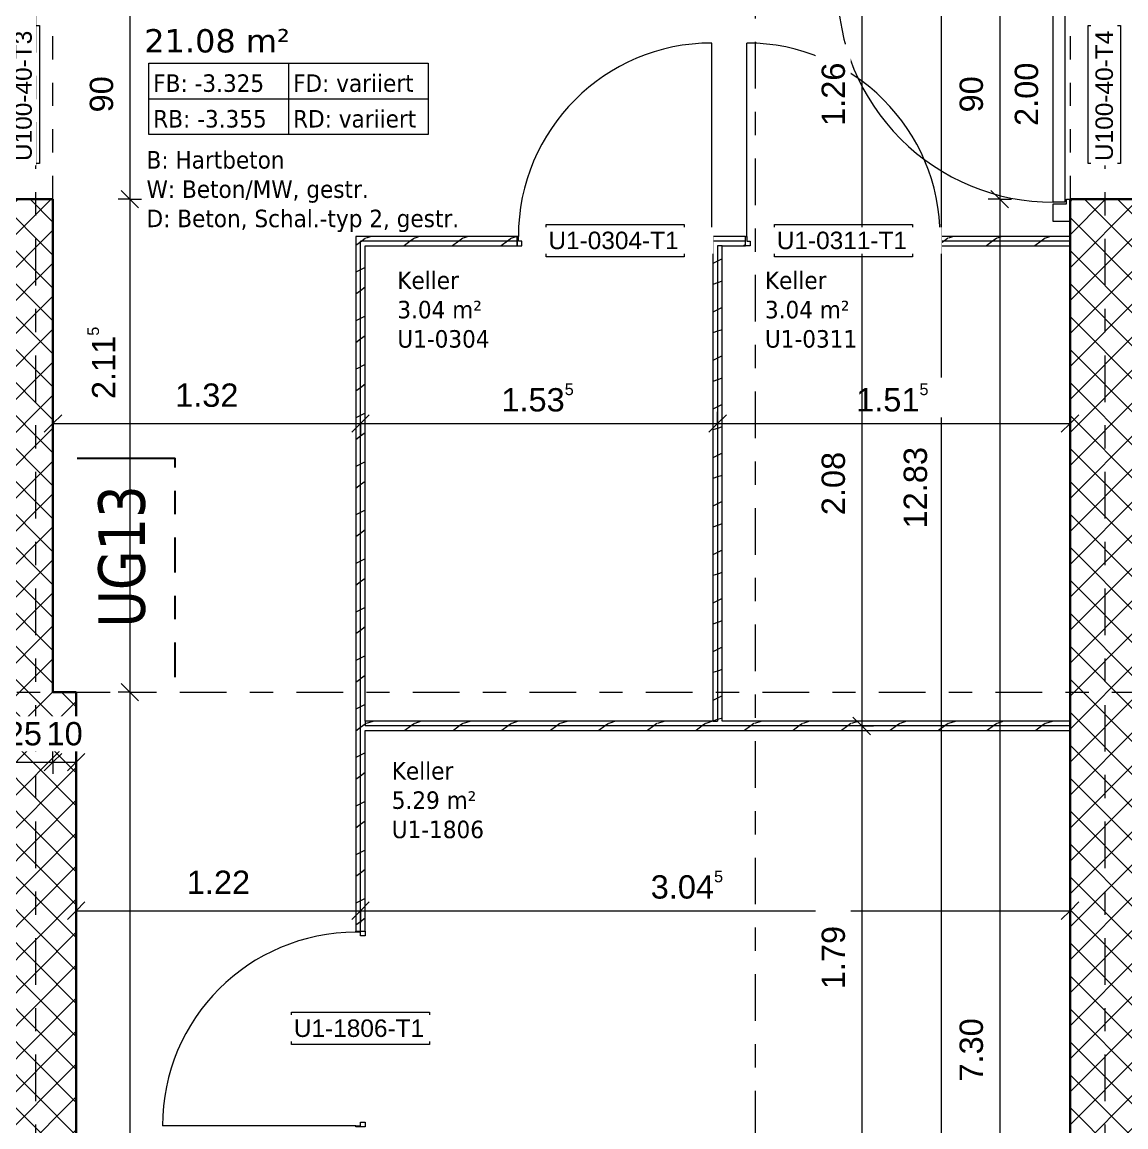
# Model space of a CAD drawing. Header units: metres. Extents: x -86 to 44, y -23 to 39.
# Drawn here: x -3.685 to 1.052, y 21.592 to 26.332 of the extents above; entities that cross this region are included whole.
import ezdxf

# ---------------------------------------------------------------- set-up
doc = ezdxf.new("R2010")
doc.units = ezdxf.units.M
for name, pattern in [('_Rasterlinie_', [0.375, 0.2, -0.05, 0.075, -0.05]), ('_Schnittlinie_', [0.3, 0.15, -0.05, 0.05, -0.05]), ('Strich Punkt fein', [0.2, 0.1, -0.05, 0, -0.05]), ('Strichpunkt - Weit', [0.5, 0.2, -0.15, 0, -0.15])]:
    doc.linetypes.add(name, pattern=pattern)
for name, color, linetype, lineweight in [('A-____-____-DIMS', 7, 'Continuous', 5), ('A-____-____-DIMS-50', 7, 'Continuous', 5), ('A-AREA-____-IDEN', 7, 'Continuous', 5), ('A-DOOR-____-IDEN', 7, 'Continuous', 5), ('A-DOOR-____-OTLN', 7, 'Continuous', 9), ('A-DOOR-FRAM-MCUT', 7, 'Continuous', 9), ('A-DOOR-OPNG-OTLN', 7, 'Continuous', 9), ('A-WALL-____-MCUT', 7, 'Continuous', 35), ('A-WALL-____-PATT', 7, 'Continuous', 35), ('A-WALL-FNSH-MCUT', 7, 'Continuous', 35), ('S-GRID-____-OTLN', 7, 'Continuous', 5)]:
    doc.layers.add(name, color=color, linetype=linetype, lineweight=lineweight)
doc.layers.add('G-____-____-SYMB', color=7, linetype='Strichpunkt - Weit', lineweight=5, true_color=0x008080)
doc.styles.add('Arial_1', font='arial.ttf', dxfattribs={"height": 0.1})
doc.styles.add('Arial_2', font='arial.ttf', dxfattribs={"height": 0.075})
doc.styles.add('Verdana_1', font='verdana.ttf', dxfattribs={"width": 0.8, "height": 0.2})
doc.styles.add('Verdana_2', font='verdana.ttf', dxfattribs={"height": 0.1})
doc.styles.add('Verdana_3', font='verdana.ttf', dxfattribs={"width": 0.9, "height": 0.075})
doc.dimstyles.new('Arial_2_00mm_fein', dxfattribs={"dimscale": 0.3048, "dimtxt": 0.102026, "dimasz": 0.246063, "dimexe": 0.164042, "dimexo": 0.0625, "dimgap": 0.123031, "dimtad": 1, "dimdec": 1, "dimlfac": 100, "dimrnd": 0.5, "dimdsep": 46, "dimtxsty": 'Arial_1', "dimblk1": 'OBLIQUE', "dimblk2": 'OBLIQUE', "dimsah": 1, "dimcen": 0.09, "dimazin": 0, "dimtfac": 1, "dimtdec": 4, "dimtix": 1, "dimtmove": 0, "dimatfit": 3, "dimfxl": 0.164042, "dimfxlon": 1, "dimtvp": 1, "dimtfill": 1, "dimtolj": 1, "dimtzin": 0, "dimarcsym": 2})
doc.dimstyles.new('Arial_2_00mm_fein_2', dxfattribs={"dimscale": 0.3048, "dimtxt": 0.102026, "dimasz": 0.246063, "dimexe": 0.164042, "dimexo": 0.0625, "dimgap": 0.123031, "dimtad": 1, "dimrnd": 0.005, "dimzin": 0, "dimdsep": 46, "dimtxsty": 'Arial_1', "dimblk1": 'OBLIQUE', "dimblk2": 'OBLIQUE', "dimsah": 1, "dimcen": 0.09, "dimazin": 0, "dimtfac": 1, "dimtdec": 4, "dimtix": 1, "dimtmove": 0, "dimatfit": 3, "dimfxl": 0.164042, "dimfxlon": 1, "dimtvp": 1, "dimtfill": 1, "dimtolj": 1, "dimtzin": 0, "dimarcsym": 2})
doc.dimstyles.new('SUB_Rohbau_fein', dxfattribs={"dimscale": 0.3048, "dimtxt": 0.102026, "dimasz": 0.246063, "dimexe": 0.164042, "dimexo": 0.0625, "dimgap": 0.123031, "dimtad": 1, "dimdec": 1, "dimlfac": 100, "dimrnd": 0.5, "dimdsep": 46, "dimtxsty": 'Arial_1', "dimblk1": 'OBLIQUE', "dimblk2": 'OBLIQUE', "dimsah": 1, "dimcen": 0.09, "dimazin": 0, "dimtfac": 1, "dimtdec": 4, "dimtix": 1, "dimtmove": 0, "dimatfit": 3, "dimfxl": 0.164042, "dimfxlon": 1, "dimtvp": 1, "dimtfill": 1, "dimtolj": 1, "dimtzin": 0, "dimarcsym": 2})
doc.dimstyles.new('SUB_Rohbau_fein_1', dxfattribs={"dimscale": 0.3048, "dimtxt": 0.102026, "dimasz": 0.246063, "dimexe": 0.164042, "dimexo": 0.0625, "dimgap": 0.123031, "dimtad": 1, "dimrnd": 0.005, "dimzin": 0, "dimdsep": 46, "dimtxsty": 'Arial_1', "dimblk1": 'OBLIQUE', "dimblk2": 'OBLIQUE', "dimsah": 1, "dimcen": 0.09, "dimazin": 0, "dimtfac": 1, "dimtdec": 4, "dimtix": 1, "dimtmove": 0, "dimatfit": 3, "dimfxl": 0.164042, "dimfxlon": 1, "dimtvp": 1, "dimtfill": 1, "dimtolj": 1, "dimtzin": 0, "dimarcsym": 2})
doc.dimstyles.new('SUB_Rohbau_fein_2', dxfattribs={"dimscale": 0.3048, "dimtxt": 0.102026, "dimasz": 0.246063, "dimexe": 0.164042, "dimexo": 0.0625, "dimgap": 0.123031, "dimtad": 1, "dimrnd": 0.005, "dimzin": 0, "dimdsep": 46, "dimtxsty": 'Arial_1', "dimblk1": 'OBLIQUE', "dimblk2": 'OBLIQUE', "dimsah": 1, "dimcen": 0.09, "dimazin": 0, "dimtfac": 1, "dimtdec": 4, "dimtix": 1, "dimtmove": 2, "dimatfit": 3, "dimfxl": 0.164042, "dimfxlon": 1, "dimtvp": 1, "dimtfill": 1, "dimtolj": 1, "dimtzin": 0, "dimarcsym": 2})
doc.dimstyles.new('SUB_Rohbau_fein_9', dxfattribs={"dimscale": 0.3048, "dimtxt": 0.102026, "dimasz": 0.246063, "dimexe": 0.164042, "dimexo": 0.0625, "dimgap": 0.123031, "dimtad": 1, "dimrnd": 0.005, "dimzin": 0, "dimdsep": 46, "dimtxsty": 'Arial_1', "dimblk1": 'OBLIQUE', "dimblk2": 'OBLIQUE', "dimsah": 1, "dimcen": 0.09, "dimazin": 0, "dimtfac": 1, "dimtdec": 4, "dimtix": 1, "dimtmove": 0, "dimatfit": 3, "dimfxl": 0.164042, "dimfxlon": 1, "dimtvp": 1, "dimtfill": 1, "dimtolj": 1, "dimtzin": 0, "dimarcsym": 2})
pattern_1 = [(45, (0, 0), (-0.07071068, 0.07071068), []), (135, (0, 0), (-0.07071068, -0.07071068), [])]
pattern_2 = [(216.87, (0.0833, 0.20825), (0.624749256, 0.416501116), [0.10412, -0.93712]), (206.565, (0.20825, 0.14578), (-0.20825414, -0.2082493), [0.23283, -0.23283]), (198.435, (0.20825, 0.04165), (-0.41650024, -0.20824584), [0.13171, -0.52684])]

# ---------------------------------------------------------------- blocks, each defined once
blk = doc.blocks.new('TU DF 1 - Rahmenstock - stumpf einschlagend - 800x1900 Kellerabteil-41621821--01_UG_OK_FFB_AF')
at = {"layer": 'A-DOOR-FRAM-MCUT', "color": 253, "true_color": 0x999999}
for p, q in [((-0.42, 0.02), (-0.4, 0.02)), ((-0.42, -0.02), (-0.42, 0.02)), ((-0.4, 0.02), (-0.4, 0)), ((0.4, 0.02), (0.42, 0.02)), ((0.4, 0), (0.4, 0.02)), ((0.42, 0.02), (0.42, -0.02)), ((-0.415, -0.02), (-0.42, -0.02)), ((-0.415, 0), (-0.415, -0.02)), ((-0.4, 0), (-0.415, 0)), ((0.415, 0), (0.4, 0)), ((0.415, -0.02), (0.415, 0)), ((0.42, -0.02), (0.415, -0.02))]:
    blk.add_line(p, q, dxfattribs=at)
at = {"layer": 'A-DOOR-OPNG-OTLN', "color": 253, "true_color": 0x999999}
blk.add_line((0.415, -0.02), (0.415, -0.85), dxfattribs=at)
blk.add_arc((0.415, -0.02), 0.83, 180, 270, dxfattribs=at)
blk = doc.blocks.new('TU DF 1 - Rahmenstock - stumpf einschlagend - 800x1900 Kellerabteil-V77--01_UG_OK_FFB_AF')
at = {"layer": 'A-DOOR-FRAM-MCUT', "color": 253, "true_color": 0x999999}
for p, q in [((-0.415, 0.02), (-0.42, 0.02)), ((-0.42, 0.02), (-0.42, -0.02)), ((-0.415, 0), (-0.415, 0.02)), ((-0.4, 0), (-0.415, 0)), ((-0.4, -0.02), (-0.4, 0)), ((0.415, 0), (0.4, 0)), ((0.4, 0), (0.4, -0.02)), ((0.42, 0.02), (0.415, 0.02)), ((0.415, 0.02), (0.415, 0)), ((0.42, -0.02), (0.42, 0.02)), ((-0.42, -0.02), (-0.4, -0.02)), ((0.4, -0.02), (0.42, -0.02))]:
    blk.add_line(p, q, dxfattribs=at)
at = {"layer": 'A-DOOR-OPNG-OTLN', "color": 253, "true_color": 0x999999}
blk.add_line((0.415, 0.02), (0.415, 0.85), dxfattribs=at)
blk.add_arc((0.415, 0.02), 0.83, 90, 180, dxfattribs=at)
blk = doc.blocks.new('StA_TU_HBR_1HDF - n_B_90x200-42359773--01_UG_OK_FFB_AF')
at = {"layer": 'A-DOOR-____-OTLN', "linetype": 'Strich Punkt fein'}
for p, q in [((0.45, 0.125), (-0.45, 0.125)), ((-0.45, -0.125), (0.45, -0.125))]:
    blk.add_line(p, q, dxfattribs=at)
at = {"layer": 'A-DOOR-____-OTLN'}
for p, q in [((-0.463, -0.197), (-0.463, -0.147)), ((-0.463, -0.147), (0.463, -0.147)), ((0.463, -0.147), (0.463, -0.197)), ((0.463, -0.197), (-0.463, -0.197))]:
    blk.add_line(p, q, dxfattribs=at)
at = {"layer": 'A-DOOR-FRAM-MCUT'}
for p, q in [((-0.545, -0.125), (-0.45, -0.125)), ((-0.545, -0.197), (-0.545, -0.125)), ((-0.47, -0.14), (-0.47, -0.197)), ((-0.45, -0.14), (-0.47, -0.14)), ((-0.45, -0.125), (-0.45, -0.14)), ((0.45, -0.125), (0.545, -0.125)), ((0.45, -0.14), (0.45, -0.125)), ((0.47, -0.14), (0.45, -0.14)), ((0.47, -0.197), (0.47, -0.14)), ((0.545, -0.125), (0.545, -0.197)), ((-0.47, -0.197), (-0.545, -0.197)), ((0.545, -0.197), (0.47, -0.197))]:
    blk.add_line(p, q, dxfattribs=at)
at = {"layer": 'A-DOOR-OPNG-OTLN'}
blk.add_line((-0.463, -1.123), (-0.463, -0.197), dxfattribs=at)
blk.add_arc((-0.463, -0.197), 0.926, 270, 0, dxfattribs=at)
blk = doc.blocks.new('StA_TU_HBR_1HDF - n_B_90x200-42359774--01_UG_OK_FFB_AF')
at = {"layer": 'A-DOOR-____-OTLN', "linetype": 'Strich Punkt fein'}
for p, q in [((0.45, 0.15), (-0.45, 0.15)), ((-0.45, -0.15), (0.45, -0.15))]:
    blk.add_line(p, q, dxfattribs=at)
at = {"layer": 'A-DOOR-____-OTLN'}
for p, q in [((-0.463, -0.222), (-0.463, -0.172)), ((-0.463, -0.172), (0.463, -0.172)), ((0.463, -0.172), (0.463, -0.222)), ((0.463, -0.222), (-0.463, -0.222))]:
    blk.add_line(p, q, dxfattribs=at)
at = {"layer": 'A-DOOR-FRAM-MCUT'}
for p, q in [((-0.545, -0.15), (-0.45, -0.15)), ((-0.545, -0.222), (-0.545, -0.15)), ((-0.47, -0.165), (-0.47, -0.222)), ((-0.45, -0.165), (-0.47, -0.165)), ((-0.45, -0.15), (-0.45, -0.165)), ((0.45, -0.15), (0.545, -0.15)), ((0.45, -0.165), (0.45, -0.15)), ((0.47, -0.165), (0.45, -0.165)), ((0.47, -0.222), (0.47, -0.165)), ((0.545, -0.15), (0.545, -0.222)), ((-0.47, -0.222), (-0.545, -0.222)), ((0.545, -0.222), (0.47, -0.222))]:
    blk.add_line(p, q, dxfattribs=at)
at = {"layer": 'A-DOOR-OPNG-OTLN'}
blk.add_line((-0.463, -1.148), (-0.463, -0.222), dxfattribs=at)
blk.add_arc((-0.463, -0.222), 0.926, 270, 0, dxfattribs=at)
blk = doc.blocks.new('Beschriftung_Räume-SUB - OK_varriert-31033571--01_UG_OK_FFB_AF')
at = {"layer": 'A-AREA-____-IDEN'}
for p, q in [((0, -0.01263), (0.024, -0.01263)), ((0, -0.018752), (0, -0.01263)), ((0.012, -0.01263), (0.012, -0.018752)), ((0.024, -0.01263), (0.024, -0.018752)), ((0, -0.015691), (0.024, -0.015691)), ((0.024, -0.018752), (0, -0.018752))]:
    blk.add_line(p, q, dxfattribs=at)
blk = doc.blocks.new('Schnitt - Name _Anfang-23756349--01_UG_OK_FFB_AF')
at = {"layer": 'G-____-____-SYMB', "color": 1, "linetype": 'Continuous', "lineweight": 30, "true_color": 0xff0000}
blk.add_line((0, 0.008426), (0, 0), dxfattribs=at)
blk = doc.blocks.new('DIMBLOCK288--01_UG_OK_FFB_AF')
at = {"layer": 'A-____-____-DIMS-50'}
for p, q in [((-3.803, 23.1566), (-3.803, 23.2066)), ((-3.803, 23.1566), (-3.7655, 23.1941)), ((-3.553, 23.1566), (-3.553, 23.2066)), ((-3.553, 23.1566), (-3.5155, 23.1941)), ((-3.803, 23.1566), (-3.8405, 23.1191)), ((-3.803, 23.1566), (-3.553, 23.1566)), ((-3.803, 23.1566), (-3.803, 23.1066)), ((-3.553, 23.1566), (-3.5905, 23.1191)), ((-3.553, 23.1566), (-3.553, 23.1066))]:
    blk.add_line(p, q, dxfattribs=at)
at = {"layer": 'A-____-____-DIMS-50', "color": 0, "insert": (-3.7556, 23.3286), "char_height": 0.1, "width": 0.186088, "attachment_point": 1, "line_spacing_factor": 0.941778, "style": 'Arial_1', "bg_fill": 3, "box_fill_scale": 1.25, "bg_fill_color": 256, "bg_fill_true_color": 13158600, "bg_fill_transparency": 0}
blk.add_mtext('25', dxfattribs=at)
blk = doc.blocks.new('_Oblique')
at = {"color": 0, "linetype": 'ByBlock', "lineweight": -2}
blk.add_line((-0.5, -0.5), (0.5, 0.5), dxfattribs=at)
blk = doc.blocks.new('DIMBLOCK289--01_UG_OK_FFB_AF')
at = {"layer": 'A-____-____-DIMS-50'}
for p, q in [((-3.553, 23.1566), (-3.553, 23.2066)), ((-3.553, 23.1566), (-3.5155, 23.1941)), ((-3.453, 23.1566), (-3.453, 23.2066)), ((-3.453, 23.1566), (-3.4155, 23.1941)), ((-3.553, 23.1566), (-3.5905, 23.1191)), ((-3.553, 23.1566), (-3.453, 23.1566)), ((-3.553, 23.1566), (-3.553, 23.1066)), ((-3.453, 23.1566), (-3.4905, 23.1191)), ((-3.453, 23.1566), (-3.453, 23.1066))]:
    blk.add_line(p, q, dxfattribs=at)
at = {"layer": 'A-____-____-DIMS-50', "color": 0, "insert": (-3.5806, 23.3286), "char_height": 0.1, "width": 0.186088, "attachment_point": 1, "line_spacing_factor": 0.941778, "style": 'Arial_1', "bg_fill": 3, "box_fill_scale": 1.25, "bg_fill_color": 256, "bg_fill_true_color": 13158600, "bg_fill_transparency": 0}
blk.add_mtext('10', dxfattribs=at)
blk = doc.blocks.new('DIMBLOCK301--01_UG_OK_FFB_AF')
at = {"layer": 'A-____-____-DIMS-50'}
for p, q in [((-3.223, 26.4716), (-3.2605, 26.5091)), ((-3.223, 26.4716), (-3.273, 26.4716)), ((-3.223, 26.4716), (-3.223, 25.5716)), ((-3.223, 26.4716), (-3.1855, 26.4341)), ((-3.223, 26.4716), (-3.173, 26.4716)), ((-3.223, 25.5716), (-3.2605, 25.6091)), ((-3.223, 25.5716), (-3.273, 25.5716)), ((-3.223, 25.5716), (-3.1855, 25.5341)), ((-3.223, 25.5716), (-3.173, 25.5716))]:
    blk.add_line(p, q, dxfattribs=at)
at = {"layer": 'A-____-____-DIMS-50', "color": 0, "insert": (-3.395, 25.944), "char_height": 0.1, "width": 0.186088, "attachment_point": 1, "rotation": 90, "line_spacing_factor": 0.941778, "style": 'Arial_1', "bg_fill": 3, "box_fill_scale": 1.25, "bg_fill_color": 256, "bg_fill_true_color": 13158600, "bg_fill_transparency": 0}
blk.add_mtext('90', dxfattribs=at)
blk = doc.blocks.new('DIMBLOCK302--01_UG_OK_FFB_AF')
at = {"layer": 'A-____-____-DIMS-50'}
for p, q in [((-3.223, 25.5716), (-3.2605, 25.6091)), ((-3.223, 25.5716), (-3.273, 25.5716)), ((-3.223, 25.5716), (-3.223, 23.4566)), ((-3.223, 25.5716), (-3.1855, 25.5341)), ((-3.223, 25.5716), (-3.173, 25.5716)), ((-3.223, 23.4566), (-3.2605, 23.4941)), ((-3.223, 23.4566), (-3.273, 23.4566)), ((-3.223, 23.4566), (-3.1855, 23.4191)), ((-3.223, 23.4566), (-3.173, 23.4566))]:
    blk.add_line(p, q, dxfattribs=at)
at = {"layer": 'A-____-____-DIMS-50', "color": 0, "insert": (-3.4053, 24.714), "char_height": 0.1, "width": 0.388091, "attachment_point": 1, "rotation": 90, "line_spacing_factor": 0.941778, "style": 'Arial_1', "bg_fill": 3, "box_fill_scale": 1.25, "bg_fill_color": 256, "bg_fill_true_color": 13158600, "bg_fill_transparency": 0}
blk.add_mtext('2.11\\A2\\H0.5x;\\S5^  ;\\H2x;', dxfattribs=at)
blk = doc.blocks.new('DIMBLOCK303--01_UG_OK_FFB_AF')
at = {"layer": 'A-____-____-DIMS-50'}
for p, q in [((-3.223, 23.4566), (-3.2605, 23.4941)), ((-3.223, 23.4566), (-3.273, 23.4566)), ((-3.223, 23.4566), (-3.223, 18.2716)), ((-3.223, 23.4566), (-3.1855, 23.4191)), ((-3.223, 23.4566), (-3.173, 23.4566)), ((-3.223, 18.2716), (-3.2605, 18.3091)), ((-3.223, 18.2716), (-3.273, 18.2716)), ((-3.223, 18.2716), (-3.1855, 18.2341)), ((-3.223, 18.2716), (-3.173, 18.2716))]:
    blk.add_line(p, q, dxfattribs=at)
at = {"layer": 'A-____-____-DIMS-50', "color": 0, "insert": (-3.395, 20.7024), "char_height": 0.1, "width": 0.388091, "attachment_point": 1, "rotation": 90, "line_spacing_factor": 0.941778, "style": 'Arial_1', "bg_fill": 3, "box_fill_scale": 1.25, "bg_fill_color": 256, "bg_fill_true_color": 13158600, "bg_fill_transparency": 0}
blk.add_mtext('5.18\\A2\\H0.5x;\\S5^  ;\\H2x;', dxfattribs=at)
blk = doc.blocks.new('DIMBLOCK308--01_UG_OK_FFB_AF')
at = {"layer": 'A-____-____-DIMS-50'}
for p, q in [((0.5102, 26.4716), (0.4727, 26.5091)), ((0.5102, 26.4716), (0.4602, 26.4716)), ((0.5102, 26.4716), (0.5102, 25.5716)), ((0.5102, 26.4716), (0.5477, 26.4341)), ((0.5102, 26.4716), (0.5602, 26.4716)), ((0.5102, 25.5716), (0.4727, 25.6091)), ((0.5102, 25.5716), (0.4602, 25.5716)), ((0.5102, 25.5716), (0.5477, 25.5341)), ((0.5102, 25.5716), (0.5602, 25.5716))]:
    blk.add_line(p, q, dxfattribs=at)
at = {"layer": 'A-____-____-DIMS-50', "color": 0, "char_height": 0.1, "attachment_point": 1, "rotation": 90, "line_spacing_factor": 0.941778, "style": 'Arial_1', "bg_fill": 3, "box_fill_scale": 1.25, "bg_fill_color": 256, "bg_fill_true_color": 13158600, "bg_fill_transparency": 0}
for s, insert, width in [('2.00', (0.5748, 25.8859), 0.325653), ('90', (0.3382, 25.944), 0.186088)]:
    blk.add_mtext(s, dxfattribs=dict(at, insert=insert, width=width))
blk = doc.blocks.new('DIMBLOCK309--01_UG_OK_FFB_AF')
at = {"layer": 'A-____-____-DIMS-50'}
for p, q in [((0.5102, 25.5716), (0.4727, 25.6091)), ((0.5102, 25.5716), (0.4602, 25.5716)), ((0.5102, 25.5716), (0.5102, 18.2716)), ((0.5102, 25.5716), (0.5477, 25.5341)), ((0.5102, 25.5716), (0.5602, 25.5716)), ((0.5102, 18.2716), (0.4727, 18.3091)), ((0.5102, 18.2716), (0.4602, 18.2716)), ((0.5102, 18.2716), (0.5477, 18.2341)), ((0.5102, 18.2716), (0.5602, 18.2716))]:
    blk.add_line(p, q, dxfattribs=at)
at = {"layer": 'A-____-____-DIMS-50', "color": 0, "insert": (0.3382, 21.7859), "char_height": 0.1, "width": 0.325653, "attachment_point": 1, "rotation": 90, "line_spacing_factor": 0.941778, "style": 'Arial_1', "bg_fill": 3, "box_fill_scale": 1.25, "bg_fill_color": 256, "bg_fill_true_color": 13158600, "bg_fill_transparency": 0}
blk.add_mtext('7.30', dxfattribs=at)
blk = doc.blocks.new('DIMBLOCK310--01_UG_OK_FFB_AF')
at = {"layer": 'A-____-____-DIMS-50'}
for p, q in [((0.2602, 31.1016), (0.2102, 31.1016)), ((0.2602, 31.1016), (0.2227, 31.1391)), ((0.2602, 18.2716), (0.2602, 31.1016)), ((0.2602, 31.1016), (0.2977, 31.0641)), ((0.2602, 31.1016), (0.3102, 31.1016)), ((0.2602, 18.2716), (0.2227, 18.3091)), ((0.2602, 18.2716), (0.2102, 18.2716)), ((0.2602, 18.2716), (0.2977, 18.2341)), ((0.2602, 18.2716), (0.3102, 18.2716))]:
    blk.add_line(p, q, dxfattribs=at)
at = {"layer": 'A-____-____-DIMS-50', "color": 0, "insert": (0.0982, 24.1591), "char_height": 0.1, "width": 0.418697, "attachment_point": 1, "rotation": 90, "line_spacing_factor": 0.941778, "style": 'Arial_1', "bg_fill": 3, "box_fill_scale": 1.25, "bg_fill_color": 256, "bg_fill_true_color": 13158600, "bg_fill_transparency": 0}
blk.add_mtext('12.83', dxfattribs=at)
blk = doc.blocks.new('DIMBLOCK1647--01_UG_OK_FFB_AF')
at = {"layer": 'A-____-____-DIMS-50'}
for p, q in [((-3.453, 22.5191), (-3.453, 22.5691)), ((-2.233, 22.5191), (-2.233, 22.5691)), ((-3.453, 22.5191), (-3.4905, 22.4816)), ((-3.453, 22.5191), (-3.4155, 22.5566)), ((-3.453, 22.5191), (-2.233, 22.5191)), ((-3.453, 22.5191), (-3.453, 22.4691)), ((-2.233, 22.5191), (-2.2705, 22.4816)), ((-2.233, 22.5191), (-2.1955, 22.5566)), ((-2.233, 22.5191), (-2.233, 22.4691))]:
    blk.add_line(p, q, dxfattribs=at)
at = {"layer": 'A-____-____-DIMS-50', "color": 0, "insert": (-2.9787, 22.6911), "char_height": 0.1, "width": 0.325653, "attachment_point": 1, "line_spacing_factor": 0.941778, "style": 'Arial_1', "bg_fill": 3, "box_fill_scale": 1.25, "bg_fill_color": 256, "bg_fill_true_color": 13158600, "bg_fill_transparency": 0}
blk.add_mtext('1.22', dxfattribs=at)
blk = doc.blocks.new('DIMBLOCK1648--01_UG_OK_FFB_AF')
at = {"layer": 'A-____-____-DIMS-50'}
for p, q in [((-2.233, 22.5191), (-2.233, 22.5691)), ((0.812, 22.5191), (0.812, 22.5691)), ((-2.233, 22.5191), (-2.2705, 22.4816)), ((-2.233, 22.5191), (-2.1955, 22.5566)), ((-2.233, 22.5191), (0.812, 22.5191)), ((-2.233, 22.5191), (-2.233, 22.4691)), ((0.812, 22.5191), (0.7745, 22.4816)), ((0.812, 22.5191), (0.8495, 22.5566)), ((0.812, 22.5191), (0.812, 22.4691))]:
    blk.add_line(p, q, dxfattribs=at)
at = {"layer": 'A-____-____-DIMS-50', "color": 0, "insert": (-0.9876, 22.6911), "char_height": 0.1, "width": 0.388091, "attachment_point": 1, "line_spacing_factor": 0.941778, "style": 'Arial_1', "bg_fill": 3, "box_fill_scale": 1.25, "bg_fill_color": 256, "bg_fill_true_color": 13158600, "bg_fill_transparency": 0}
blk.add_mtext('3.04\\A2\\H0.5x;\\S5^  ;\\H2x;', dxfattribs=at)
blk = doc.blocks.new('DIMBLOCK1655--01_UG_OK_FFB_AF')
at = {"layer": 'A-____-____-DIMS-50'}
for p, q in [((-3.553, 24.6091), (-3.553, 24.6591)), ((-2.233, 24.6091), (-2.233, 24.6591)), ((-3.553, 24.6091), (-3.5905, 24.5716)), ((-3.553, 24.6091), (-3.5155, 24.6466)), ((-3.553, 24.6091), (-2.233, 24.6091)), ((-3.553, 24.6091), (-3.553, 24.5591)), ((-2.233, 24.6091), (-2.2705, 24.5716)), ((-2.233, 24.6091), (-2.1955, 24.6466)), ((-2.233, 24.6091), (-2.233, 24.5591))]:
    blk.add_line(p, q, dxfattribs=at)
at = {"layer": 'A-____-____-DIMS-50', "color": 0, "insert": (-3.0287, 24.7811), "char_height": 0.1, "width": 0.325653, "attachment_point": 1, "line_spacing_factor": 0.941778, "style": 'Arial_1', "bg_fill": 3, "box_fill_scale": 1.25, "bg_fill_color": 256, "bg_fill_true_color": 13158600, "bg_fill_transparency": 0}
blk.add_mtext('1.32', dxfattribs=at)
blk = doc.blocks.new('DIMBLOCK1656--01_UG_OK_FFB_AF')
at = {"layer": 'A-____-____-DIMS-50'}
for p, q in [((-2.233, 24.6091), (-2.233, 24.6591)), ((-0.7005, 24.6091), (-0.7005, 24.6591)), ((-2.233, 24.6091), (-2.2705, 24.5716)), ((-2.233, 24.6091), (-2.1955, 24.6466)), ((-2.233, 24.6091), (-0.7005, 24.6091)), ((-2.233, 24.6091), (-2.233, 24.5591)), ((-0.7005, 24.6091), (-0.738, 24.5716)), ((-0.7005, 24.6091), (-0.663, 24.6466)), ((-0.7005, 24.6091), (-0.7005, 24.5591))]:
    blk.add_line(p, q, dxfattribs=at)
at = {"layer": 'A-____-____-DIMS-50', "color": 0, "insert": (-1.6285, 24.7811), "char_height": 0.1, "width": 0.388091, "attachment_point": 1, "line_spacing_factor": 0.941778, "style": 'Arial_1', "bg_fill": 3, "box_fill_scale": 1.25, "bg_fill_color": 256, "bg_fill_true_color": 13158600, "bg_fill_transparency": 0}
blk.add_mtext('1.53\\A2\\H0.5x;\\S5^  ;\\H2x;', dxfattribs=at)
blk = doc.blocks.new('DIMBLOCK1657--01_UG_OK_FFB_AF')
at = {"layer": 'A-____-____-DIMS-50'}
for p, q in [((-0.7005, 24.6091), (-0.7005, 24.6591)), ((0.812, 24.6091), (0.812, 24.6591)), ((-0.7005, 24.6091), (-0.738, 24.5716)), ((-0.7005, 24.6091), (-0.663, 24.6466)), ((-0.7005, 24.6091), (0.812, 24.6091)), ((-0.7005, 24.6091), (-0.7005, 24.5591)), ((0.812, 24.6091), (0.7745, 24.5716)), ((0.812, 24.6091), (0.8495, 24.6466)), ((0.812, 24.6091), (0.812, 24.5591))]:
    blk.add_line(p, q, dxfattribs=at)
at = {"layer": 'A-____-____-DIMS-50', "color": 0, "insert": (-0.106, 24.7811), "char_height": 0.1, "width": 0.388091, "attachment_point": 1, "line_spacing_factor": 0.941778, "style": 'Arial_1', "bg_fill": 3, "box_fill_scale": 1.25, "bg_fill_color": 256, "bg_fill_true_color": 13158600, "bg_fill_transparency": 0}
blk.add_mtext('1.51\\A2\\H0.5x;\\S5^  ;\\H2x;', dxfattribs=at)
blk = doc.blocks.new('DIMBLOCK1660--01_UG_OK_FFB_AF')
at = {"layer": 'A-____-____-DIMS-50'}
for p, q in [((-0.082, 26.6516), (-0.1195, 26.6891)), ((-0.082, 26.6516), (-0.132, 26.6516)), ((-0.082, 26.6516), (-0.082, 25.3916)), ((-0.082, 26.6516), (-0.0445, 26.6141)), ((-0.082, 26.6516), (-0.032, 26.6516)), ((-0.082, 25.3916), (-0.1195, 25.4291)), ((-0.082, 25.3916), (-0.132, 25.3916)), ((-0.082, 25.3916), (-0.0445, 25.3541)), ((-0.082, 25.3916), (-0.032, 25.3916))]:
    blk.add_line(p, q, dxfattribs=at)
at = {"layer": 'A-____-____-DIMS-50', "color": 0, "insert": (-0.254, 25.8859), "char_height": 0.1, "width": 0.325653, "attachment_point": 1, "rotation": 90, "line_spacing_factor": 0.941778, "style": 'Arial_1', "bg_fill": 3, "box_fill_scale": 1.25, "bg_fill_color": 256, "bg_fill_true_color": 13158600, "bg_fill_transparency": 0}
blk.add_mtext('1.26', dxfattribs=at)
blk = doc.blocks.new('DIMBLOCK1661--01_UG_OK_FFB_AF')
at = {"layer": 'A-____-____-DIMS-50'}
for p, q in [((-0.082, 25.3916), (-0.1195, 25.4291)), ((-0.082, 25.3916), (-0.132, 25.3916)), ((-0.082, 25.3916), (-0.082, 23.3116)), ((-0.082, 25.3916), (-0.0445, 25.3541)), ((-0.082, 25.3916), (-0.032, 25.3916)), ((-0.082, 23.3116), (-0.1195, 23.3491)), ((-0.082, 23.3116), (-0.132, 23.3116)), ((-0.082, 23.3116), (-0.0445, 23.2741)), ((-0.082, 23.3116), (-0.032, 23.3116))]:
    blk.add_line(p, q, dxfattribs=at)
at = {"layer": 'A-____-____-DIMS-50', "color": 0, "insert": (-0.254, 24.2159), "char_height": 0.1, "width": 0.325653, "attachment_point": 1, "rotation": 90, "line_spacing_factor": 0.941778, "style": 'Arial_1', "bg_fill": 3, "box_fill_scale": 1.25, "bg_fill_color": 256, "bg_fill_true_color": 13158600, "bg_fill_transparency": 0}
blk.add_mtext('2.08', dxfattribs=at)
blk = doc.blocks.new('DIMBLOCK1662--01_UG_OK_FFB_AF')
at = {"layer": 'A-____-____-DIMS-50'}
for p, q in [((-0.082, 23.3116), (-0.1195, 23.3491)), ((-0.082, 23.3116), (-0.132, 23.3116)), ((-0.082, 23.3116), (-0.082, 21.5216)), ((-0.082, 23.3116), (-0.0445, 23.2741)), ((-0.082, 23.3116), (-0.032, 23.3116)), ((-0.082, 21.5216), (-0.132, 21.5216)), ((-0.082, 21.5216), (-0.1195, 21.5591)), ((-0.082, 21.5216), (-0.0445, 21.4841)), ((-0.082, 21.5216), (-0.032, 21.5216))]:
    blk.add_line(p, q, dxfattribs=at)
at = {"layer": 'A-____-____-DIMS-50', "color": 0, "insert": (-0.254, 22.182), "char_height": 0.1, "width": 0.325653, "attachment_point": 1, "rotation": 90, "line_spacing_factor": 0.941778, "style": 'Arial_1', "bg_fill": 3, "box_fill_scale": 1.25, "bg_fill_color": 256, "bg_fill_true_color": 13158600, "bg_fill_transparency": 0}
blk.add_mtext('1.79', dxfattribs=at)

msp = doc.modelspace()

# ---------------------------------------------------------------- hatches: boundary and pattern name
at = {"layer": 'A-WALL-____-PATT', "lineweight": 9}
h = msp.add_hatch(dxfattribs=at)
h.set_pattern_fill('FP_1', color=256, style=0, pattern_type=2)
h.set_pattern_definition(pattern_1)
h.paths.add_polyline_path([(0.812, 19.9616), (1.112, 19.9616), (1.112, 25.5716), (0.812, 25.5716), (0.812, 20.0072)])
h.paths.add_polyline_path([(0.812, 26.4716), (1.112, 26.4716), (1.112, 31.1016), (0.812, 31.1016), (0.812, 26.6316)])
h = msp.add_hatch(dxfattribs=at)
h.set_pattern_fill('FP_1', color=256, style=0, pattern_type=2)
h.set_pattern_definition(pattern_1)
h.paths.add_polyline_path([(-3.553, 23.4566), (-3.553, 25.5716), (-3.803, 25.5716), (-3.803, 23.4566)])
h.paths.add_polyline_path([(-3.553, 26.4716), (-3.553, 30.5016), (-3.803, 30.5016), (-3.803, 26.4716), (-3.553, 26.4716)])
at = {"layer": 'A-WALL-____-PATT', "lineweight": 9, "true_color": 0xc3b7ad}
h = msp.add_hatch(dxfattribs=at)
h.set_pattern_fill('FP_4', color=9, style=0, pattern_type=2)
h.set_pattern_definition(pattern_2)
h.paths.add_polyline_path([(0.812, 25.3916), (0.812, 25.4116), (0.2595, 25.4116), (0.2595, 25.3916), (0.79, 25.3916)])
h.paths.add_polyline_path([(-2.213, 25.3916), (-1.5605, 25.3916), (-1.5605, 25.4116), (-2.253, 25.4116), (-2.253, 25.3916), (-2.233, 25.3916)])
h.paths.add_polyline_path([(-0.5805, 25.3916), (-0.5805, 25.4116), (-0.7205, 25.4116), (-0.7205, 25.3916), (-0.6805, 25.3916)])
h = msp.add_hatch(dxfattribs=at)
h.set_pattern_fill('FP_4', color=9, style=0, pattern_type=2)
h.set_pattern_definition(pattern_2)
h.paths.add_polyline_path([(-2.253, 19.7516), (-2.233, 19.7516), (-2.233, 20.6116), (-2.253, 20.6116)])
h.paths.add_polyline_path([(-2.253, 21.4516), (-2.233, 21.4516), (-2.233, 21.5916), (-2.253, 21.5916), (-2.253, 21.5216)])
h.paths.add_polyline_path([(-2.253, 22.4316), (-2.233, 22.4316), (-2.2332, 25.3916), (-2.253, 25.3916), (-2.253, 23.2755)])
h = msp.add_hatch(dxfattribs=at)
h.set_pattern_fill('FP_4', color=9, style=0, pattern_type=2)
h.set_pattern_definition(pattern_2)
h.paths.add_polyline_path([(-0.7005, 25.3716), (-0.5805, 25.3716), (-0.5805, 25.3916), (-0.7205, 25.3916), (-0.7205, 25.3716)])
h.paths.add_polyline_path([(-2.233, 25.3716), (-1.5605, 25.3716), (-1.5605, 25.3916), (-2.233, 25.3916)])
h.paths.add_polyline_path([(0.2595, 25.3716), (0.812, 25.3716), (0.812, 25.3916), (0.2595, 25.3916)])
h = msp.add_hatch(dxfattribs=at)
h.set_pattern_fill('FP_4', color=9, style=0, pattern_type=2)
h.set_pattern_definition(pattern_2)
h.paths.add_polyline_path([(-2.213, 19.7516), (-2.213, 20.6116), (-2.233, 20.6116), (-2.233, 19.7516)])
h.paths.add_polyline_path([(-2.233, 21.4516), (-2.213, 21.4516), (-2.213, 21.5916), (-2.233, 21.5916), (-2.233, 21.5216)])
h.paths.add_polyline_path([(-2.213, 22.4316), (-2.213, 25.3716), (-2.233, 25.3716), (-2.233, 22.4316)])
h = msp.add_hatch(dxfattribs=at)
h.set_pattern_fill('FP_4', color=9, style=0, pattern_type=2)
h.set_pattern_definition(pattern_2)
h.paths.add_polyline_path([(-0.7205, 23.3316), (-0.7005, 23.3316), (-0.7005, 25.3716), (-0.7205, 25.3716), (-0.7205, 24.3499)])
h = msp.add_hatch(dxfattribs=at)
h.set_pattern_fill('FP_4', color=9, style=0, pattern_type=2)
h.set_pattern_definition(pattern_2)
h.paths.add_polyline_path([(-0.7005, 23.3316), (-0.6805, 23.3318), (-0.6805, 25.3716), (-0.7005, 25.3716), (-0.7005, 24.3632)])
at = {"layer": 'A-WALL-____-PATT', "lineweight": 9}
h = msp.add_hatch(dxfattribs=at)
h.set_pattern_fill('FP_1', color=256, style=0, pattern_type=2)
h.set_pattern_definition(pattern_1)
h.paths.add_polyline_path([(-3.803, 18.2716), (-3.453, 18.2716), (-3.453, 23.4566), (-3.803, 23.4566), (-3.803, 18.5532)])
at = {"layer": 'A-WALL-____-PATT', "lineweight": 9, "true_color": 0xc3b7ad}
h = msp.add_hatch(dxfattribs=at)
h.set_pattern_fill('FP_4', color=9, style=0, pattern_type=2)
h.set_pattern_definition(pattern_2)
h.paths.add_polyline_path([(0.4518, 23.3116), (0.812, 23.3116), (0.812, 23.3316), (-2.213, 23.3316), (-2.213, 23.3116), (0.3621, 23.3116)])
h = msp.add_hatch(dxfattribs=at)
h.set_pattern_fill('FP_4', color=9, style=0, pattern_type=2)
h.set_pattern_definition(pattern_2)
h.paths.add_polyline_path([(-0.7559, 23.2916), (0.812, 23.2916), (0.812, 23.3116), (-2.213, 23.3116), (-2.213, 23.2916)])

# ---------------------------------------------------------------- linework, layer by layer
at = {"layer": 'A-DOOR-____-IDEN', "flags": 128}
for points in [[(-3.7498, 25.7255), (-3.7498, 26.3175), (-3.6108, 26.3175), (-3.6108, 25.7255)], [(0.8902, 25.7255), (0.8902, 26.3175), (1.0292, 26.3175), (1.0292, 25.7255)], [(-1.4366, 25.4634), (-0.8446, 25.4634), (-0.8446, 25.3244), (-1.4366, 25.3244)], [(-2.5291, 22.0834), (-1.9371, 22.0834), (-1.9371, 21.9444), (-2.5291, 21.9444)]]:
    msp.add_lwpolyline(points, close=True, dxfattribs=at)
at = {"layer": 'A-WALL-____-MCUT'}
for p, q in [((-3.553, 25.5716), (-3.803, 25.5716)), ((-3.553, 23.4566), (-3.553, 25.5716)), ((1.112, 25.5716), (0.812, 25.5716)), ((0.812, 25.5716), (0.812, 23.3116)), ((-3.453, 23.4566), (-3.553, 23.4566)), ((-3.453, 18.2716), (-3.453, 23.4566)), ((0.812, 23.3116), (0.812, 18.2716))]:
    msp.add_line(p, q, dxfattribs=at)
at = {"layer": 'A-WALL-____-MCUT', "color": 253, "lineweight": 9, "true_color": 0x999999}
for p, q in [((-1.5605, 25.3916), (-2.233, 25.3916)), ((-2.233, 22.4316), (-2.233, 25.3916)), ((-0.5805, 25.3916), (-0.7205, 25.3916)), ((-0.6805, 25.3716), (-0.7005, 25.3716)), ((-0.7005, 25.3716), (-0.7005, 23.3316)), ((0.812, 25.3916), (0.2595, 25.3916)), ((-2.213, 23.3316), (-2.213, 23.3116)), ((-0.7205, 23.3316), (-0.7005, 23.3316)), ((0.812, 23.3116), (-2.213, 23.3116))]:
    msp.add_line(p, q, dxfattribs=at)
at = {"layer": 'A-WALL-FNSH-MCUT', "color": 253, "lineweight": 9, "true_color": 0x999999}
for p, q in [((-1.5605, 25.4116), (-2.253, 25.4116)), ((-2.253, 25.4116), (-2.253, 22.4316)), ((-1.5605, 25.3716), (-1.5605, 25.4116)), ((-0.5805, 25.4116), (-0.7205, 25.4116)), ((-0.7205, 25.4116), (-0.7205, 23.3316)), ((-0.5805, 25.3716), (-0.5805, 25.4116)), ((0.812, 25.4116), (0.2595, 25.4116)), ((0.2595, 25.4116), (0.2595, 25.3716)), ((-2.213, 25.3716), (-1.5605, 25.3716)), ((-2.213, 23.3316), (-2.213, 25.3716)), ((-0.6805, 25.3716), (-0.5805, 25.3716)), ((-0.6805, 23.3316), (-0.6805, 25.3716)), ((0.2595, 25.3716), (0.812, 25.3716)), ((-0.7205, 23.3316), (-2.213, 23.3316)), ((0.812, 23.3316), (-0.6805, 23.3316)), ((-2.213, 22.4316), (-2.213, 23.2916)), ((-2.213, 23.2916), (0.812, 23.2916)), ((-2.253, 22.4316), (-2.213, 22.4316))]:
    msp.add_line(p, q, dxfattribs=at)
at = {"layer": 'G-____-____-SYMB', "color": 1, "linetype": '_Schnittlinie_', "lineweight": 30, "true_color": 0xff0000}
msp.add_line((-3.028, 23.5205), (-3.028, 24.4602), dxfattribs=at)
at = {"layer": 'S-GRID-____-OTLN', "color": 8, "linetype": '_Rasterlinie_', "true_color": 0x808080}
for p, q in [((-3.628, 35.9016), (-3.628, 15.5711)), ((0.962, 35.9016), (0.962, 15.5711)), ((-0.538, -3.9534), (-0.538, 34.9016)), ((-33.508, 23.4566), (28.7515, 23.4566))]:
    msp.add_line(p, q, dxfattribs=at)

# ---------------------------------------------------------------- block references
at = {"layer": 'A-AREA-____-IDEN', "xscale": 49.99999999999998, "yscale": 49.99999999999998, "zscale": 49.99999999999998}
msp.add_blockref('Beschriftung_Räume-SUB - OK_varriert-31033571--01_UG_OK_FFB_AF', (-3.142, 26.7868), dxfattribs=at)
at = {"layer": 'A-DOOR-____-OTLN', "rotation": 269.9999999999999}
for name, p in [('StA_TU_HBR_1HDF - n_B_90x200-42359773--01_UG_OK_FFB_AF', (-3.678, 26.0216)), ('StA_TU_HBR_1HDF - n_B_90x200-42359774--01_UG_OK_FFB_AF', (0.962, 26.0216))]:
    msp.add_blockref(name, p, dxfattribs=at)
at = {"layer": 'A-DOOR-____-OTLN', "color": 253, "true_color": 0x999999}
msp.add_blockref('TU DF 1 - Rahmenstock - stumpf einschlagend - 800x1900 Kellerabteil-V77--01_UG_OK_FFB_AF', (-1.1405, 25.3916), dxfattribs=at)
for p, rotation in [((-0.1605, 25.3916), 180), ((-2.233, 22.0116), 270.0000000000001)]:
    msp.add_blockref('TU DF 1 - Rahmenstock - stumpf einschlagend - 800x1900 Kellerabteil-41621821--01_UG_OK_FFB_AF', p, dxfattribs=dict(at, rotation=rotation))
at = {"layer": 'G-____-____-SYMB', "color": 1, "linetype": 'Continuous', "lineweight": 30, "true_color": 0xff0000, "extrusion": (0, 0, -1), "xscale": 49.99999999999998, "yscale": 49.99999999999998, "zscale": 49.99999999999998, "rotation": 270.0000000000002}
msp.add_blockref('Schnitt - Name _Anfang-23756349--01_UG_OK_FFB_AF', (3.028, 24.4602), dxfattribs=at)

# ---------------------------------------------------------------- texts
at = {"layer": 'A-AREA-____-IDEN', "attachment_point": 1}
for s, insert, char_height, width, style in [('21.08 m²', (-3.1612, 26.3014), 0.1, 0.817721, 'Verdana_2'), ('FB: -3.325', (-3.1225, 26.1073), 0.075, 0.624114, 'Verdana_3'), ('FD: variiert', (-2.5225, 26.1073), 0.075, 0.667405, 'Verdana_3'), ('RB: -3.355', (-3.1225, 25.9543), 0.075, 0.638544, 'Verdana_3'), ('RD: variiert', (-2.5225, 25.9543), 0.075, 0.681835, 'Verdana_3'), ('B: Hartbeton', (-3.1513, 25.7781), 0.075, 0.753987, 'Verdana_3'), ('W: Beton/MW, gestr.', (-3.1513, 25.6524), 0.075, 1.237405, 'Verdana_3'), ('D: Beton, Schal.-typ 2, gestr.', (-3.1513, 25.5267), 0.075, 1.73886, 'Verdana_3')]:
    msp.add_mtext(s, dxfattribs=dict(at, insert=insert, char_height=char_height, width=width, style=style))
at = {"layer": 'A-AREA-____-IDEN', "color": 8, "true_color": 0x808080, "char_height": 0.075, "attachment_point": 1, "style": 'Verdana_3'}
for s, insert, width in [('Keller', (-2.075, 25.2613), 0.331899), ('Keller', (-0.4973, 25.2613), 0.331899), ('3.04 m²', (-2.075, 25.1356), 0.472595), ('3.04 m²', (-0.4973, 25.1356), 0.472595), ('U1-0304', (-2.075, 25.01), 0.497848), ('U1-0311', (-0.4973, 25.01), 0.497848), ('Keller', (-2.0989, 23.1568), 0.331899), ('5.29 m²', (-2.0989, 23.0311), 0.472595), ('U1-1806', (-2.0989, 22.9054), 0.497848)]:
    msp.add_mtext(s, dxfattribs=dict(at, insert=insert, width=width))
at = {"layer": 'G-____-____-SYMB', "color": 1, "linetype": 'Continuous', "true_color": 0xff0000, "insert": (-3.3585, 23.734), "char_height": 0.2, "width": 0.740759, "attachment_point": 1, "rotation": 90, "style": 'Verdana_1'}
msp.add_mtext('UG13', dxfattribs=at)

# ---------------------------------------------------------------- next in the draw order: texts
at = {"layer": 'A-DOOR-____-IDEN', "char_height": 0.075, "width": 0.689451, "attachment_point": 1, "rotation": 90, "style": 'Arial_2', "bg_fill": 3, "box_fill_scale": 1.25, "bg_fill_color": 256, "bg_fill_true_color": 13158600, "bg_fill_transparency": 0}
for s, insert in [('U100-40-T3', (-3.7189, 25.7355)), ('U100-40-T4', (0.9211, 25.7355))]:
    msp.add_mtext(s, dxfattribs=dict(at, insert=insert))
at = {"layer": 'A-DOOR-____-IDEN', "char_height": 0.075, "width": 0.689451, "attachment_point": 1, "style": 'Arial_2', "bg_fill": 3, "box_fill_scale": 1.25, "bg_fill_color": 256, "bg_fill_true_color": 13158600, "bg_fill_transparency": 0}
for s, insert in [('U1-0304-T1', (-1.4266, 25.4325)), ('U1-1806-T1', (-2.5191, 22.0525))]:
    msp.add_mtext(s, dxfattribs=dict(at, insert=insert))

# ---------------------------------------------------------------- next in the draw order: dimensions: what is measured, and where the dimension line sits
at = {"layer": 'A-____-____-DIMS'}
for base, p1, p2, dimstyle, override, picture, middle in [((-0.082, 25.3916), (-0.032, 26.6516), (-0.032, 25.3916), 'SUB_Rohbau_fein_9', {"dimpost": '<>', "dimfxl": 1.26}, 'DIMBLOCK1660--01_UG_OK_FFB_AF', (-0.1705, 26.0216)), ((-3.223, 25.5716), (-3.173, 26.4716), (-3.173, 25.5716), 'SUB_Rohbau_fein', {"dimpost": '<>', "dimfxl": 0.9}, 'DIMBLOCK301--01_UG_OK_FFB_AF', (-3.3116, 26.0216))]:
    dim = msp.add_linear_dim(base=base, p1=p1, p2=p2, angle=90, dimstyle=dimstyle, override=override, dxfattribs=at)
    dim.commit()
    dim.dimension.update_dxf_attribs({"geometry": picture, "text_midpoint": middle})
dim = msp.add_linear_dim(base=(0.5102, 25.5716), p1=(0.5602, 26.4716), p2=(0.5602, 25.5716), angle=90, text='<>\\X2.00', dimstyle='Arial_2_00mm_fein', override={"dimpost": '<>', "dimfxl": 0.9}, dxfattribs=at)
dim.commit()
dim.dimension.update_dxf_attribs({"geometry": 'DIMBLOCK308--01_UG_OK_FFB_AF', "text_midpoint": (0.5102, 26.0216)})
dim = msp.add_linear_dim(base=(-3.553, 23.1566), p1=(-3.803, 23.2066), p2=(-3.553, 23.2066), dimstyle='SUB_Rohbau_fein', override={"dimpost": '<>', "dimfxl": 0.25}, dxfattribs=at)
dim.commit()
dim.dimension.update_dxf_attribs({"geometry": 'DIMBLOCK288--01_UG_OK_FFB_AF', "text_midpoint": (-3.678, 23.2451)})

# ---------------------------------------------------------------- next in the draw order: dimensions: what is measured, and where the dimension line sits
dim = msp.add_linear_dim(base=(-3.223, 23.4566), p1=(-3.173, 25.5716), p2=(-3.273, 23.4566), angle=90, text='\\A1;2.11\\Q;{\\A1;{\\H0.5x;\\S5^ ;}}', dimstyle='SUB_Rohbau_fein_2', override={"dimpost": '<>', "dimfxl": 2.11736}, dxfattribs=at)
dim.commit()
dim.dimension.update_dxf_attribs({"geometry": 'DIMBLOCK302--01_UG_OK_FFB_AF', "text_midpoint": (-3.3386, 24.9081), "dimtype": 160, "text_rotation": 90})
dim = msp.add_linear_dim(base=(0.5102, 18.2716), p1=(0.5602, 25.5716), p2=(0.5602, 18.2716), angle=90, dimstyle='Arial_2_00mm_fein_2', override={"dimpost": '<>', "dimfxl": 7.300001}, dxfattribs=at)
dim.commit()
dim.dimension.update_dxf_attribs({"geometry": 'DIMBLOCK309--01_UG_OK_FFB_AF', "text_midpoint": (0.4216, 21.9216)})
dim = msp.add_linear_dim(base=(-3.453, 23.1566), p1=(-3.553, 23.2066), p2=(-3.453, 23.2066), dimstyle='SUB_Rohbau_fein', override={"dimpost": '<>', "dimfxl": 0.1}, dxfattribs=at)
dim.commit()
dim.dimension.update_dxf_attribs({"geometry": 'DIMBLOCK289--01_UG_OK_FFB_AF', "text_midpoint": (-3.503, 23.2451)})

# ---------------------------------------------------------------- next in the draw order: dimensions: what is measured, and where the dimension line sits
dim = msp.add_linear_dim(base=(0.2602, 31.1016), p1=(0.2102, 18.2716), p2=(0.2102, 31.1016), angle=90, dimstyle='SUB_Rohbau_fein_2', override={"dimpost": '<>', "dimfxl": 12.830001}, dxfattribs=at)
dim.commit()
dim.dimension.update_dxf_attribs({"geometry": 'DIMBLOCK310--01_UG_OK_FFB_AF', "text_midpoint": (0.1648, 24.3684), "dimtype": 160, "text_rotation": 90})
dim = msp.add_linear_dim(base=(-2.233, 24.6091), p1=(-3.553, 24.6591), p2=(-2.233, 24.6591), dimstyle='SUB_Rohbau_fein_9', override={"dimpost": '<>', "dimfxl": 1.32}, dxfattribs=at)
dim.commit()
dim.dimension.update_dxf_attribs({"geometry": 'DIMBLOCK1655--01_UG_OK_FFB_AF', "text_midpoint": (-2.893, 24.6977)})
dim = msp.add_linear_dim(base=(-3.223, 18.2716), p1=(-3.273, 23.4566), p2=(-3.173, 18.2716), angle=90, text='\\A1;5.18\\Q;{\\A1;{\\H0.5x;\\S5^ ;}}', dimstyle='SUB_Rohbau_fein_1', override={"dimpost": '<>', "dimfxl": 5.185969}, dxfattribs=at)
dim.commit()
dim.dimension.update_dxf_attribs({"geometry": 'DIMBLOCK303--01_UG_OK_FFB_AF', "text_midpoint": (-3.3116, 20.8641)})

# ---------------------------------------------------------------- next in the draw order: dimensions: what is measured, and where the dimension line sits
dim = msp.add_linear_dim(base=(-0.7005, 24.6091), p1=(-2.233, 24.6591), p2=(-0.7005, 24.6591), text='\\A1;1.53\\Q;{\\A1;{\\H0.5x;\\S5^ ;}}', dimstyle='SUB_Rohbau_fein_9', override={"dimpost": '<>', "dimfxl": 1.5325}, dxfattribs=at)
dim.commit()
dim.dimension.update_dxf_attribs({"geometry": 'DIMBLOCK1656--01_UG_OK_FFB_AF', "text_midpoint": (-1.4668, 24.6977)})
dim = msp.add_linear_dim(base=(-2.233, 22.5191), p1=(-3.453, 22.5691), p2=(-2.233, 22.5691), dimstyle='SUB_Rohbau_fein_9', override={"dimpost": '<>', "dimfxl": 1.22}, dxfattribs=at)
dim.commit()
dim.dimension.update_dxf_attribs({"geometry": 'DIMBLOCK1647--01_UG_OK_FFB_AF', "text_midpoint": (-2.843, 22.6068)})

# ---------------------------------------------------------------- next in the draw order: dimensions: what is measured, and where the dimension line sits
dim = msp.add_linear_dim(base=(0.812, 24.6091), p1=(-0.7005, 24.6591), p2=(0.812, 24.6591), text='\\A1;1.51\\Q;{\\A1;{\\H0.5x;\\S5^ ;}}', dimstyle='SUB_Rohbau_fein_9', override={"dimpost": '<>', "dimfxl": 1.5125}, dxfattribs=at)
dim.commit()
dim.dimension.update_dxf_attribs({"geometry": 'DIMBLOCK1657--01_UG_OK_FFB_AF', "text_midpoint": (0.0557, 24.6976)})
dim = msp.add_linear_dim(base=(0.812, 22.5191), p1=(-2.233, 22.5691), p2=(0.812, 22.5691), text='\\A1;3.04\\Q;{\\A1;{\\H0.5x;\\S5^ ;}}', dimstyle='SUB_Rohbau_fein_2', override={"dimpost": '<>', "dimfxl": 3.045}, dxfattribs=at)
dim.commit()
dim.dimension.update_dxf_attribs({"geometry": 'DIMBLOCK1648--01_UG_OK_FFB_AF', "text_midpoint": (-0.7936, 22.6244), "dimtype": 160})

# ---------------------------------------------------------------- next in the draw order: dimensions: what is measured, and where the dimension line sits
dim = msp.add_linear_dim(base=(-0.082, 23.3116), p1=(-0.032, 25.3916), p2=(-0.032, 23.3116), angle=90, dimstyle='SUB_Rohbau_fein_9', override={"dimpost": '<>', "dimfxl": 2.079996}, dxfattribs=at)
dim.commit()
dim.dimension.update_dxf_attribs({"geometry": 'DIMBLOCK1661--01_UG_OK_FFB_AF', "text_midpoint": (-0.1705, 24.3516)})

# ---------------------------------------------------------------- next in the draw order: linework, layer by layer
at = {"layer": 'A-DOOR-____-IDEN', "flags": 128}
msp.add_lwpolyline([(-0.4566, 25.4634), (0.1354, 25.4634), (0.1354, 25.3244), (-0.4566, 25.3244)], close=True, dxfattribs=at)

# ---------------------------------------------------------------- next in the draw order: dimensions: what is measured, and where the dimension line sits
at = {"layer": 'A-____-____-DIMS'}
dim = msp.add_linear_dim(base=(-0.082, 21.5216), p1=(-0.032, 23.3116), p2=(-0.032, 21.5216), angle=90, dimstyle='SUB_Rohbau_fein_2', override={"dimpost": '<>', "dimfxl": 1.79}, dxfattribs=at)
dim.commit()
dim.dimension.update_dxf_attribs({"geometry": 'DIMBLOCK1662--01_UG_OK_FFB_AF', "text_midpoint": (-0.1874, 22.3449), "dimtype": 160, "text_rotation": 90})

# ---------------------------------------------------------------- next in the draw order: texts
at = {"layer": 'A-DOOR-____-IDEN', "insert": (-0.4466, 25.4325), "char_height": 0.075, "width": 0.689451, "attachment_point": 1, "style": 'Arial_2', "bg_fill": 3, "box_fill_scale": 1.25, "bg_fill_color": 256, "bg_fill_true_color": 13158600, "bg_fill_transparency": 0}
msp.add_mtext('U1-0311-T1', dxfattribs=at)

doc.saveas('drawing.dxf')
